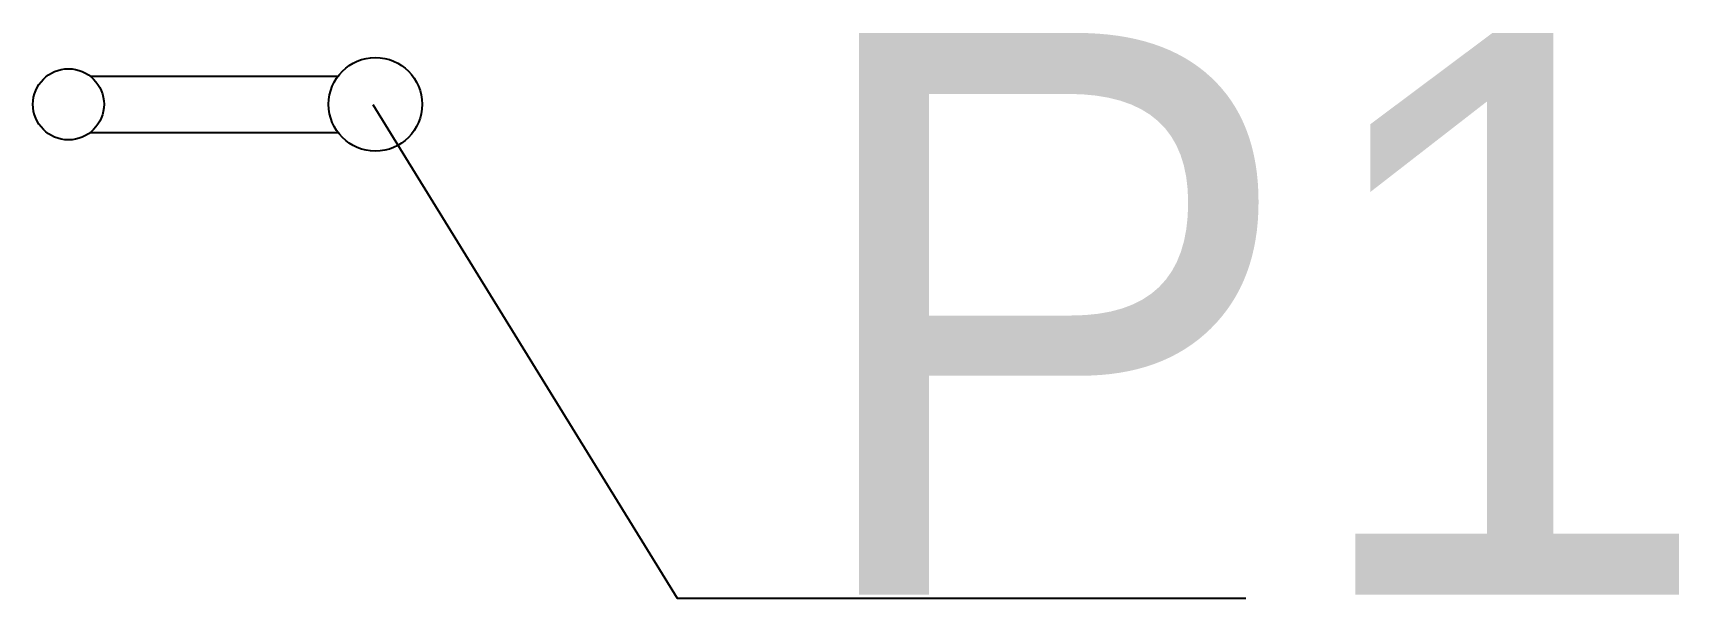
# Model space of a CAD drawing. Header units: metres. Extents: x 6581 to 7460, y 7536 to 7838.
import ezdxf

# ---------------------------------------------------------------- set-up
doc = ezdxf.new("R2010")
doc.units = ezdxf.units.M
doc.layers.add('PUB_TEXT', color=75, linetype='Continuous')

msp = doc.modelspace()

# ---------------------------------------------------------------- linework, layer by layer
for p, q in [((6611.66, 7815), (6744, 7815)), ((6762.69, 7799.82), (6925.16, 7536.25)), ((6611.66, 7785), (6744, 7785)), ((6925.16, 7536.25), (7229.08, 7536.25))]:
    msp.add_line(p, q)
for centre, radius in [((6600, 7800), 19), ((6764, 7800), 25)]:
    msp.add_circle(centre, radius)

# ---------------------------------------------------------------- texts
at = {"layer": 'PUB_TEXT'}
msp.add_text('P1', height=300, dxfattribs=at).set_placement((6989.39, 7538.14))

doc.saveas('drawing.dxf')
